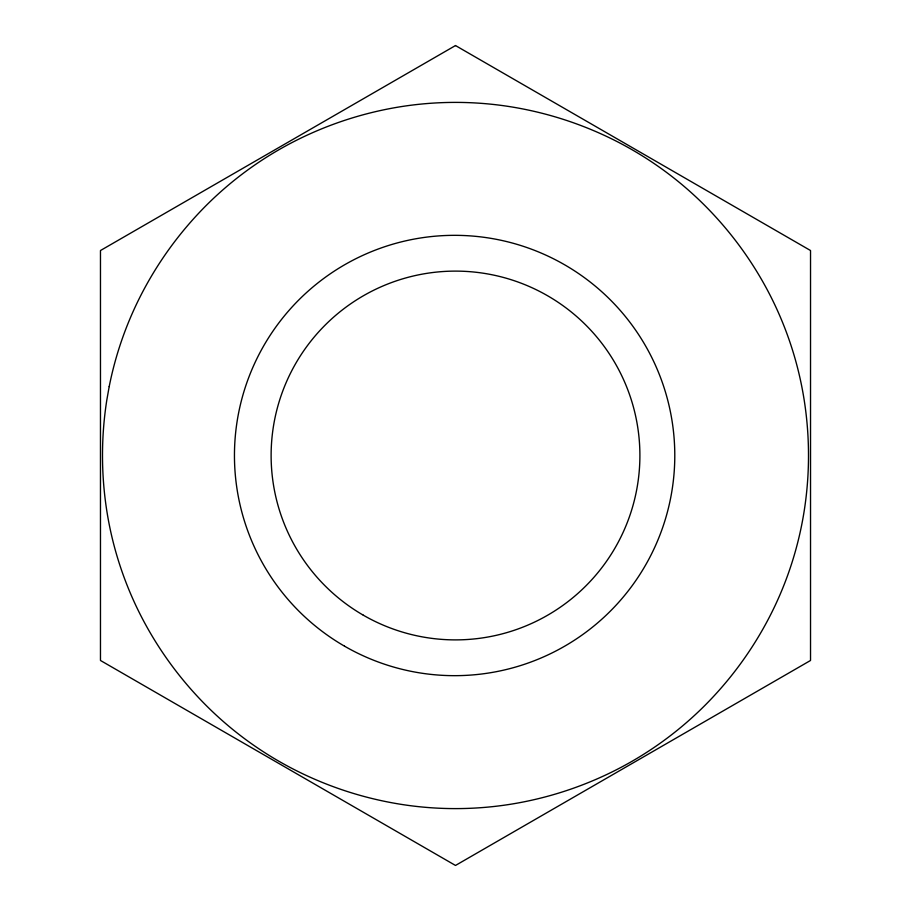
<?xml version="1.0" encoding="UTF-8"?>
<svg xmlns="http://www.w3.org/2000/svg" width="911" height="911" viewBox="0 0 911 911"><rect width="100%" height="100%" fill="white"/><g stroke="black" fill="none" stroke-linecap="round" stroke-linejoin="round"><path stroke-width="1.37" d="M109.195 386.583L106.781 400.236A358.274 358.274 0 0 0 106.792 510.764C112.497 547.283 124.067 582.846 140.898 615.768A358.274 358.274 0 0 0 205.875 705.171C231.952 731.362 262.22 753.34 295.187 770.068A358.274 358.274 0 0 0 400.293 804.219C436.802 810.073 474.198 810.061 510.707 804.231A358.274 358.274 0 0 0 615.813 770.068C648.78 753.351 679.037 731.351 705.137 705.182A358.274 358.274 0 0 0 770.091 615.756C786.945 582.858 798.491 547.283 804.219 510.764A358.274 358.274 0 0 0 804.208 400.236C798.503 363.717 786.933 328.154 770.102 295.232A358.274 358.274 0 0 0 705.125 205.829C679.048 179.638 648.78 157.66 615.813 140.932A358.274 358.274 0 0 0 510.707 106.781C474.198 100.927 436.802 100.939 400.293 106.769A358.274 358.274 0 0 0 295.187 140.932C262.22 157.649 231.963 179.649 205.863 205.818A358.274 358.274 0 0 0 140.909 295.244C126.185 324.031 115.469 354.857 109.195 386.583M455.5 45.55L100.472 250.525L100.472 660.475L455.5 865.45L810.528 660.475L810.528 250.525L455.5 45.55M363.307 615.187A184.398 184.398 0 0 0 639.898 455.5A184.398 184.398 0 0 0 363.307 295.813A184.398 184.398 0 0 0 363.307 615.187M344.529 646.172A220.177 220.177 0 0 0 674.789 455.5A220.177 220.177 0 0 0 344.529 264.828A220.177 220.177 0 0 0 344.529 646.172"/></g></svg>
